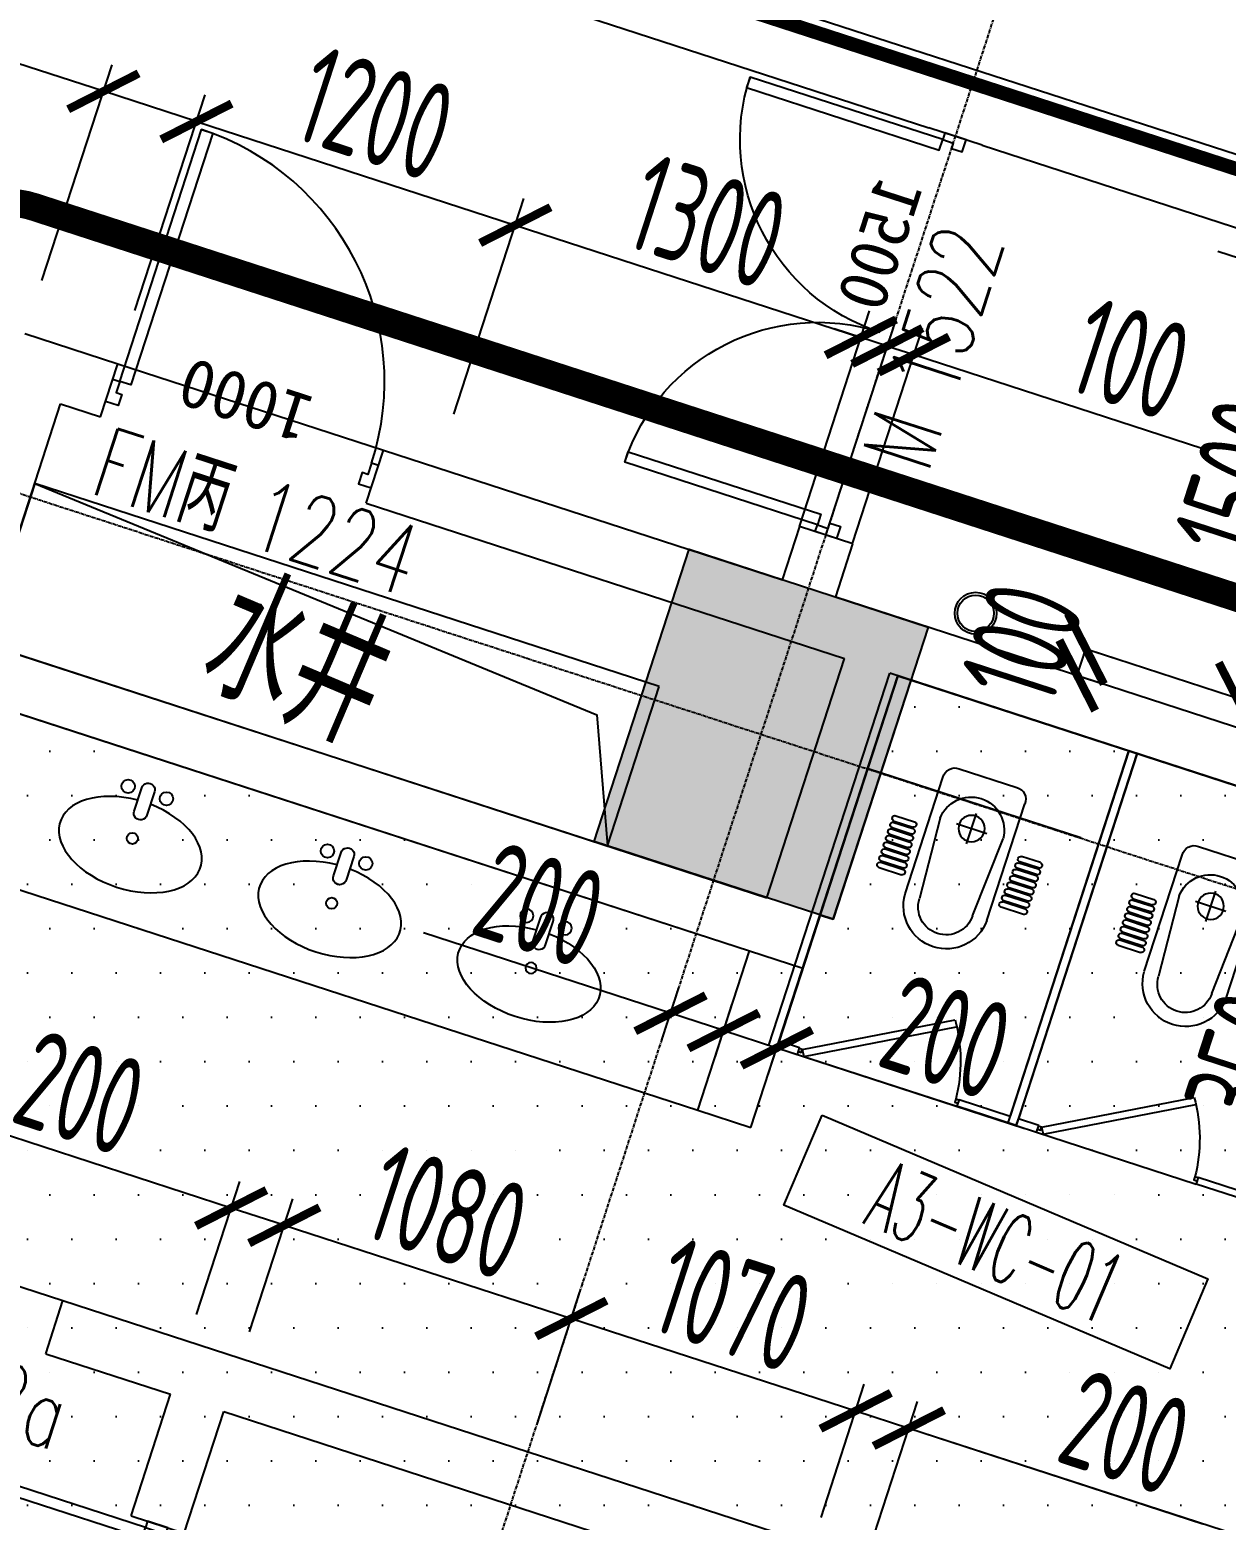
# Model space of a CAD drawing. Extents: x 11778731 to 12007717, y -6694179 to -6314888.
# Drawn here: x 11948883 to 11953164, y -6388630 to -6383295 of the extents above; entities that cross this region are included whole.
import ezdxf
from ezdxf.enums import TextEntityAlignment as Align
from ezdxf.xclip import XClip

# ---------------------------------------------------------------- set-up
doc = ezdxf.new("R2010")
doc.units = 0
doc.header["$LTSCALE"] = 10
doc.header["$MEASUREMENT"] = 0
doc.header["$XCLIPFRAME"] = 0
for name, pattern in [('A3-RG-axis-100$0$CENTER', [2, 1.25, -0.25, 0.25, -0.25]), ('A3-RI-5F$0$DASH', [0.35, 0.25, -0.1]), ('A3-RX-5F$0$AUDIT_I_130807214254-2', [0]), ('DASHED2', [0.375, 0.25, -0.125])]:
    doc.linetypes.add(name, pattern=pattern)
for name, color, linetype in [('A-CLOD', 200, 'Continuous'), ('A3-RB-5F-100$0$A-DIMS-100', 1, 'Continuous'), ('A3-RG-axis-100$0$A-GRID', 1, 'A3-RG-axis-100$0$CENTER'), ('A3-RI-5F$0$A-1-1-X-toilel$0$A-FIXT', 55, 'Continuous'), ('A3-RI-5F$0$A-DOOR', 32, 'Continuous'), ('A3-RI-5F$0$A-FLOR', 2, 'Continuous'), ('A3-RI-5F$0$A-HATCH', 8, 'Continuous'), ('A3-RI-5F$0$A-WALL', 7, 'Continuous'), ('A3-RI-5F$0$A-WALL-FINI', 95, 'Continuous'), ('A3-RM-5F$0$0P-1', 191, 'Continuous'), ('A3-RM-5F$0$0P-FE-FH-V', 141, 'Continuous'), ('A3-RM-5F$0$A-EQPM', 55, 'Continuous'), ('A3-RS-1F$0$A-HATH-GRAY', 8, 'Continuous'), ('A3-RS-1F$0$A-WALL', 7, 'Continuous'), ('A3-RX-5F$0$A-FIXT', 55, 'Continuous'), ('A3-RX-5F$0$B1-WC-FIXT', 55, 'A3-RX-5F$0$AUDIT_I_130807214254-2'), ('A3-SYMB-5F-100$0$A-SYMB', 4, 'Continuous'), ('A3-SYMB-5F-100$0$A-SYMB-AREA', 4, 'Continuous'), ('A3-SYMB-5F-100$0$A-SYMB-DOOR', 3, 'Continuous'), ('A3-SYMB-5F-100$0$A-SYMB-DOOR1', 3, 'Continuous'), ('A3-SYMB-5F-100$0$A-SYMB-DOOR2', 3, 'Continuous'), ('A3-SYMB-5F-100$0$A-SYMB-DOOR3', 3, 'Continuous'), ('A3-SYMB-5F-100$0$A-SYMB-NAME', 4, 'Continuous'), ('A3-SYMB-5F-100$0$A-SYMB-NAME-E', 4, 'Continuous'), ('A3-SYMB-5F-100$0$A-SYMB-NUMB-T', 4, 'Continuous')]:
    doc.layers.add(name, color=color, linetype=linetype)
doc.styles.add('A3-RB-5F-100$0$XD2008', font='xd-hzs.shx', dxfattribs={"width": 0.7, "bigfont": 'xd-hztxt.shx'})
doc.styles.add('A3-RI-5F$0$Standard', font='')
doc.styles.add('A3-SYMB-5F-100$0$ECADI', font='hzs.shx', dxfattribs={"width": 0.7, "bigfont": 'hztxt.shx'})
doc.styles.add('A3-SYMB-5F-100$0$ECADI-TXT', font='simplex.shx', dxfattribs={"bigfont": 'hztxt.shx'})
doc.styles.get('A3-RI-5F$0$Standard').set_extended_font_data('SimSun')
doc.dimstyles.new('A3-RB-5F-100$0$XD100$0', dxfattribs={"dimscale": 100, "dimtxt": 3.5, "dimasz": 2, "dimexe": 1, "dimexo": 2, "dimgap": 0.5, "dimtad": 1, "dimdec": 0, "dimdsep": 46, "dimtxsty": 'A3-RB-5F-100$0$XD2008', "dimblk1": 'A3-RB-5F-100$0$_ARCHTICK', "dimblk2": 'A3-RB-5F-100$0$_ARCHTICK', "dimsah": 1, "dimcen": 2.5, "dimclrt": 4, "dimaunit": 1, "dimadec": 0, "dimazin": 0, "dimtfac": 1, "dimtdec": 0, "dimtix": 1, "dimtmove": 0, "dimatfit": 3, "dimfxl": 0, "dimtolj": 1, "dimtzin": 0, "dimarcsym": 0})

# ---------------------------------------------------------------- blocks, each defined once
blk = doc.blocks.new('A3-RI-5F$0$J-单扇门-1000-1')
for points in [[(-1000, -82.1), (-973.7, -82.1), (-973.7, -40), (-952.6, -40), (-952.6, 2.1), (-1000, 2.1)], [(0, -82.1), (-26.3, -82.1), (-26.3, -40), (-47.4, -40), (-47.4, 2.1), (0, 2.1)], [(-26.3, -82.1), (-26.3, -1029.5), (-68.4, -1029.5), (-68.4, -82.1)]]:
    blk.add_lwpolyline(points, close=True)
blk.add_arc((-26.3, -82.1), 947.4, 180, 270)
at = {"layer": 'Defpoints', "style": 'A3-RI-5F$0$Standard'}
blk.add_text('1000', height=175, rotation=360, dxfattribs=at).set_placement((-713, -242.3))
blk = doc.blocks.new('A3-RI-5F$0$J-双扇门-1500')
for points in [[(25, 80), (25, 805), (65, 805), (65, 80)], [(1475, 80), (1475, 805), (1435, 805), (1435, 80)], [(0, 80), (25, 80), (25, 40), (45, 40), (45, 0), (0, 0)], [(1500, 80), (1475, 80), (1475, 40), (1455, 40), (1455, 0), (1500, 0)]]:
    blk.add_lwpolyline(points, close=True)
for centre, start, end in [((25, 80), 0, 90), ((1475, 80), 90, 180)]:
    blk.add_arc(centre, 725, start, end)
at = {"layer": 'Defpoints', "style": 'A3-RI-5F$0$Standard'}
blk.add_text('1500', height=175, rotation=360, dxfattribs=at).set_placement((210.4, 93.8))
blk = doc.blocks.new('A3-RI-5F$0$m900')
for points in [[(23.7, 75.8), (23.7, 928.4), (61.6, 928.4), (61.6, 75.8)], [(0, 75.8), (23.7, 75.8), (23.7, 37.9), (42.6, 37.9), (42.6, 0), (0, 0)], [(900, 75.8), (876.3, 75.8), (876.3, 37.9), (857.4, 37.9), (857.4, 0), (900, 0)]]:
    blk.add_lwpolyline(points, close=True)
blk.add_arc((23.7, 75.8), 852.6, 0, 90)
at = {"layer": 'Defpoints', "style": 'A3-RI-5F$0$Standard'}
blk.add_text('900', height=157.5, rotation=180, dxfattribs=at).set_placement((641.7, 219.9))
blk = doc.blocks.new('A3-RI-5F')
at = {"layer": 'A3-RI-5F$0$A-HATCH'}
h = blk.add_hatch(dxfattribs=at)
h.set_pattern_fill('DOTS', color=256, scale=100, style=0)
h.set_pattern_definition([(0, (0, 0), (79.375, 158.75), [0, -158.75])])
h.paths.add_polyline_path([(11946737.1, -6391577), (11948653, -6385680.5), (11951648.8, -6386653.9), (11951711, -6386463.8), (11951758.1, -6386479.1), (11952036.3, -6385623.2), (11956268.5, -6386998.3), (11953595.5, -6395224.9), (11948982.8, -6393726.2), (11949060.1, -6393488.4), (11949440.5, -6393612), (11949780.4, -6392565.9)])
h.paths.add_polyline_path([(11954460.7, -6392562), (11954831.5, -6391420.7), (11954137.3, -6391195.1), (11953766.4, -6392336.4)], flags=16)
at = {"layer": 'A3-RI-5F$0$A-1-1-X-toilel$0$A-FIXT'}
blk.add_line((11951882.8, -6385938.9), (11952643.7, -6386186.1), dxfattribs=at)
at = {"layer": 'A3-RI-5F$0$A-DOOR'}
for p, q in [((11949197.3, -6384490.5), (11950148.4, -6384799.5)), ((11948145.5, -6387565.9), (11949001.4, -6387844))]:
    blk.add_line(p, q, dxfattribs=at)
at = {"layer": 'A3-RI-5F$0$A-FLOR', "linetype": 'A3-RI-5F$0$DASH', "const_width": 50}
blk.add_lwpolyline([(11978173.5, -6391907.6), (11978173.5, -6391907.6), (11943983, -6380798.4)], dxfattribs=at)
at = {"layer": 'A3-RI-5F$0$A-HATCH'}
blk.add_lwpolyline([(11946737.1, -6391577), (11948653, -6385680.5), (11951648.8, -6386653.9), (11951711, -6386463.8), (11951758.1, -6386479.1), (11952036.3, -6385623.2), (11956268.5, -6386998.3), (11953595.5, -6395224.9), (11948982.8, -6393726.2), (11949060.1, -6393488.4), (11949440.5, -6393612), (11949780.4, -6392565.9)], close=True, dxfattribs=at)
at = {"layer": 'A3-RI-5F$0$A-WALL'}
for p, q in [((11943745.3, -6380721.2), (11961292.1, -6386422.5)), ((11943493.3, -6380849.6), (11952100.3, -6383646.2)), ((11952290.6, -6383707.9), (11952100.2, -6383646.1)), ((11952290.5, -6383708), (11961230.3, -6386612.7)), ((11948864.5, -6384382.3), (11949197.3, -6384490.5)), ((11949135.5, -6384680.7), (11949197.3, -6384490.5)), ((11949197.3, -6384490.5), (11949197.3, -6384490.5)), ((11948745.7, -6385395.2), (11948992.9, -6384634.3)), ((11948992.9, -6384634.3), (11949135.5, -6384680.7)), ((11950086.6, -6384989.7), (11950148.4, -6384799.5)), ((11950148.4, -6384799.5), (11951576.8, -6385263.6)), ((11950086.6, -6384989.7), (11951798.5, -6385545.9)), ((11951576.8, -6385263.7), (11951638.4, -6385073.2)), ((11951828.6, -6385135), (11951636.7, -6385072.6)), ((11951767, -6385325.4), (11951828.6, -6385135)), ((11951767, -6385325.4), (11956520.5, -6386869.9)), ((11948714.8, -6385490.3), (11951520.4, -6386401.9)), ((11951520.4, -6386401.9), (11951798.5, -6385545.9)), ((11951463.4, -6387224.5), (11951988.7, -6385607.7)), ((11951988.7, -6385607.7), (11956268.5, -6386998.3)), ((11948653, -6385680.5), (11951458.6, -6386592.1)), ((11951273.2, -6387162.7), (11951458.6, -6386592.1)), ((11951273.2, -6387162.7), (11951463.4, -6387224.5)), ((11948939.6, -6388034.3), (11949001.4, -6387844.1)), ((11949001.4, -6387844.1), (11949001.4, -6387844)), ((11949001.4, -6387844.1), (11951873.6, -6388777.3)), ((11948939.6, -6388034.3), (11949386.6, -6388179.5)), ((11949245.3, -6388614.6), (11949386.6, -6388179.5)), ((11949435.5, -6388676.4), (11949576.8, -6388241.3)), ((11949576.8, -6388241.3), (11951621.6, -6388905.7)), ((11949245.3, -6388614.6), (11949435.5, -6388676.4))]:
    blk.add_line(p, q, dxfattribs=at)
at = {"layer": 'A3-RI-5F$0$A-WALL-FINI'}
blk.add_line((11944046, -6380766.3), (11954555.4, -6384181), dxfattribs=at)
at = {"layer": 'A3-RI-5F$0$A-DOOR', "xscale": -1}
for name, p, rotation in [('A3-RI-5F$0$J-双扇门-1500', (11952233.4, -6383689.3), 72.000000003135), ('A3-RI-5F$0$m900', (11949376.4, -6388657.2), 71.99999999949287)]:
    blk.add_blockref(name, p, dxfattribs=dict(at, rotation=rotation))
at = {"layer": 'A3-RI-5F$0$A-DOOR', "rotation": 161.9999999987661}
blk.add_blockref('A3-RI-5F$0$J-单扇门-1000-1', (11949154.1, -6384623.6), dxfattribs=at)
blk = doc.blocks.new('A3-RG-axis-100')
at = {"layer": 'A3-RG-axis-100$0$A-GRID'}
for p, q in [((11908702.6, -6371911.2), (12006585.7, -6403715.4)), ((11947019.4, -6399607.3), (11953753.8, -6378881))]:
    blk.add_line(p, q, dxfattribs=at)
blk = doc.blocks.new('A3-SYMB-5F-100$0$ECADI-TAG-ROOM')
at = {"layer": 'A3-SYMB-5F-100$0$A-SYMB-AREA', "style": 'A3-SYMB-5F-100$0$ECADI', "width": 0.7}
blk.add_attdef('340M2', text='', height=2.5, dxfattribs=at).set_placement((7.167, -1.75), align=Align.MIDDLE_LEFT)
at = {"layer": 'A3-SYMB-5F-100$0$A-SYMB-NAME', "style": 'A3-SYMB-5F-100$0$ECADI', "width": 0.7}
blk.add_attdef('CHINESENAME', (-5.125, 0.088), '', height=4.5, dxfattribs=at)
at = {"layer": 'A3-SYMB-5F-100$0$A-SYMB-NAME-E', "style": 'A3-SYMB-5F-100$0$ECADI', "width": 0.7}
for tag, p in [('ENGLISHHIGH', (-5.125, 8.04)), ('ENGLISHLOW', (-5.125, 4.84))]:
    blk.add_attdef(tag, p, '', height=2.5, dxfattribs=at)
blk = doc.blocks.new('A3-SYMB-5F-100$0$ECADI-TAG-DOOR')
at = {"layer": 'A3-SYMB-5F-100$0$A-SYMB-DOOR', "style": 'A3-SYMB-5F-100$0$ECADI-TXT', "width": 0.7}
for tag, p in [('门窗主编号1', (-6.414, 7.257)), ('门窗主编号2', (2.085, 7.257))]:
    blk.add_attdef(tag, p, '', height=2.5, dxfattribs=at)
at = {"layer": 'A3-SYMB-5F-100$0$A-SYMB-DOOR', "style": 'A3-SYMB-5F-100$0$ECADI-TXT', "width": 0.7, "flags": 1}
for tag, p in [('洞口尺寸(宽X高)', (-6.416, 1.62)), ('备注', (-6.394, -1.213))]:
    blk.add_attdef(tag, p, '', height=2.5, dxfattribs=at)
at = {"layer": 'A3-SYMB-5F-100$0$A-SYMB-DOOR1', "style": 'A3-SYMB-5F-100$0$ECADI-TXT', "width": 0.7}
blk.add_attdef('门窗辅编号1', (-6.414, 4.413), '', height=2.5, dxfattribs=at)
at = {"layer": 'A3-SYMB-5F-100$0$A-SYMB-DOOR2', "style": 'A3-SYMB-5F-100$0$ECADI-TXT', "width": 0.7}
blk.add_attdef('门窗辅编号2', (-2.861, 4.413), '', height=2.5, dxfattribs=at)
at = {"layer": 'A3-SYMB-5F-100$0$A-SYMB-DOOR3', "style": 'A3-SYMB-5F-100$0$ECADI-TXT', "width": 0.7}
blk.add_attdef('门窗辅编号3', (2.323, 4.413), '', height=2.5, dxfattribs=at)
blk = doc.blocks.new('A3-SYMB-5F-100$0$ECADI-TAG-CODE')
at = {"layer": 'A3-SYMB-5F-100$0$A-SYMB-NUMB-T', "color": 1}
blk.add_lwpolyline([(0, 3.5), (15, 3.5), (15, 0), (0, 0)], close=True, dxfattribs=at)
at = {"layer": 'A3-SYMB-5F-100$0$A-SYMB-NUMB-T', "style": 'A3-SYMB-5F-100$0$ECADI-TXT', "width": 0.7}
blk.add_attdef('CODE', text='', height=2.5, dxfattribs=at).set_placement((7.5, 1.75), align=Align.MIDDLE_CENTER)
blk = doc.blocks.new('A3-SYMB-5F-100')
at = {"layer": 'A3-SYMB-5F-100$0$A-SYMB'}
ref = blk.add_blockref('A3-SYMB-5F-100$0$ECADI-TAG-ROOM', (11949935.3, -6385845.5), dxfattribs=dict(at, xscale=99.99999999989046, yscale=100.0000000001164, rotation=337))
ref.add_attrib('CHINESENAME', '水井', (11949466.9, -6385637.2), dxfattribs={"height": 450, "rotation": 337, "style": 'A3-SYMB-5F-100$0$ECADI', "width": 0.7})
ref = blk.add_blockref('A3-SYMB-5F-100$0$ECADI-TAG-CODE', (11951581.4, -6387502.3), dxfattribs=dict(at, xscale=100.0000000100172, yscale=100.0000000002328, zscale=100, rotation=337))
ref.add_attrib('CODE', 'A3-WC-01', dxfattribs={"layer": 'A3-SYMB-5F-100$0$A-SYMB-NUMB-T', "height": 250, "rotation": 337, "style": 'A3-SYMB-5F-100$0$ECADI-TXT', "width": 0.5}).set_placement((11952340.2, -6387634.2), align=Align.MIDDLE_CENTER)
at = {"layer": 'A3-SYMB-5F-100$0$A-SYMB-DOOR'}
ref = blk.add_blockref('A3-SYMB-5F-100$0$ECADI-TAG-DOOR', (11952916.8, -6384722.3), dxfattribs=dict(at, xscale=99.99999999997296, yscale=100, zscale=100, rotation=71.99999999999999))
ref.add_attrib('门窗主编号1', 'M', dxfattribs={"height": 250, "rotation": 72, "style": 'A3-SYMB-5F-100$0$ECADI-TXT', "width": 0.7}).set_placement((11952152.9, -6384715.9), align=Align.RIGHT)
ref.add_attrib('门窗主编号2', '1522', (11952187.5, -6384623.2, 333.3), dxfattribs={"height": 250, "rotation": 72, "style": 'A3-SYMB-5F-100$0$ECADI-TXT', "width": 0.7})
ref = blk.add_blockref('A3-SYMB-5F-100$0$ECADI-TAG-DOOR', (11949551.8, -6385867.4, -333.3), dxfattribs=dict(at, xscale=99.99999999997296, yscale=100, zscale=100, rotation=342))
ref.add_attrib('门窗主编号1', 'FM丙', dxfattribs={"height": 250, "rotation": 342, "style": 'A3-SYMB-5F-100$0$ECADI-TXT', "width": 0.7}).set_placement((11949558.1, -6385103.6, -333.3), align=Align.RIGHT)
ref.add_attrib('门窗主编号2', '1224', (11949650.9, -6385138.1), dxfattribs={"height": 250, "rotation": 342, "style": 'A3-SYMB-5F-100$0$ECADI-TXT', "width": 0.7})
ref = blk.add_blockref('A3-SYMB-5F-100$0$ECADI-TAG-DOOR', (11948163.1, -6388882.2, -333.3), dxfattribs=dict(at, xscale=99.99999999997296, yscale=100, zscale=100, rotation=342))
ref.add_attrib('门窗主编号1', 'M', dxfattribs={"height": 250, "rotation": 342, "style": 'A3-SYMB-5F-100$0$ECADI-TXT', "width": 0.7}).set_placement((11948169.5, -6388118.3, -333.3), align=Align.RIGHT)
ref.add_attrib('门窗主编号2', '0922a', (11948262.3, -6388152.9), dxfattribs={"height": 250, "rotation": 342, "style": 'A3-SYMB-5F-100$0$ECADI-TXT', "width": 0.7})
blk = doc.blocks.new('A3-RS-1F')
at = {"layer": 'A3-RS-1F$0$A-HATH-GRAY'}
blk.add_hatch(color=256, dxfattribs=at).paths.add_polyline_path([(11950902.2, -6386201), (11951242.1, -6385154.8), (11952098.1, -6385433), (11951758.1, -6386479.1)])
at = {"layer": 'A3-RS-1F$0$A-WALL'}
blk.add_lwpolyline([(11950902.2, -6386201), (11951242.1, -6385154.8), (11952098.1, -6385433), (11951758.1, -6386479.1)], close=True, dxfattribs=at)
blk = doc.blocks.new('A3-RB-5F-100$0$_ARCHTICK')
at = {"color": 0, "linetype": 'ByBlock', "const_width": 0.15}
blk.add_lwpolyline([(-0.5, -0.5), (0.5, 0.5)], dxfattribs=at)
blk = doc.blocks.new('*D1014')
at = {"layer": 'A3-RB-5F-100$0$A-DIMS-100', "color": 0, "lineweight": -2}
for p, q in [((11949603.3, -6387512.6), (11948645.9, -6387201.5)), ((11949479.3, -6387894.2), (11949634.2, -6387417.4)), ((11949669.5, -6387956), (11949824.4, -6387479.2)), ((11949793.5, -6387574.4), (11949603.3, -6387512.6))]:
    blk.add_line(p, q, dxfattribs=at)
at = {"layer": 'Defpoints', "color": 0}
for p in [(11949793.5, -6387574.4), (11949417.5, -6388084.4), (11949607.7, -6388146.2)]:
    blk.add_point(p, dxfattribs=at)
at = {"layer": 'A3-RB-5F-100$0$A-DIMS-100', "color": 0, "lineweight": -2, "xscale": 200, "yscale": 200, "zscale": 200}
for p, rotation in [((11949603.3, -6387512.6), 161.9999999995384), ((11949793.5, -6387574.4), 341.9999999995385)]:
    blk.add_blockref('A3-RB-5F-100$0$_ARCHTICK', p, dxfattribs=dict(at, rotation=rotation))
at = {"layer": 'A3-RB-5F-100$0$A-DIMS-100', "color": 4, "insert": (11949062.6, -6387100.3), "char_height": 350, "attachment_point": 5, "rotation": 342, "style": 'A3-RB-5F-100$0$XD2008'}
blk.add_mtext('\\A1;200', dxfattribs=at)
blk = doc.blocks.new('*D1015')
at = {"layer": 'A3-RB-5F-100$0$A-DIMS-100', "color": 0, "lineweight": -2}
for p, q in [((11949669.5, -6387956), (11949824.4, -6387479.2)), ((11949793.5, -6387574.4), (11950820.7, -6387908.1)), ((11950696.7, -6388289.7), (11950851.6, -6387813))]:
    blk.add_line(p, q, dxfattribs=at)
at = {"layer": 'Defpoints', "color": 0}
for p in [(11950820.7, -6387908.1), (11949607.7, -6388146.2), (11950634.9, -6388479.9)]:
    blk.add_point(p, dxfattribs=at)
at = {"layer": 'A3-RB-5F-100$0$A-DIMS-100', "color": 0, "lineweight": -2, "xscale": 200, "yscale": 200, "zscale": 200}
for p, rotation in [((11949793.5, -6387574.4), 161.9999999996428), ((11950820.7, -6387908.1), 341.9999999996427)]:
    blk.add_blockref('A3-RB-5F-100$0$_ARCHTICK', p, dxfattribs=dict(at, rotation=rotation))
at = {"layer": 'A3-RB-5F-100$0$A-DIMS-100', "color": 4, "insert": (11950376.6, -6387527.2), "char_height": 350, "attachment_point": 5, "rotation": 342, "style": 'A3-RB-5F-100$0$XD2008'}
blk.add_mtext('\\A1;1080', dxfattribs=at)
blk = doc.blocks.new('*D1016')
at = {"layer": 'A3-RB-5F-100$0$A-DIMS-100', "color": 0, "lineweight": -2}
for p, q in [((11950696.7, -6388289.7), (11950851.6, -6387813)), ((11950820.7, -6387908.1), (11951838.3, -6388238.7)), ((11951714.3, -6388620.4), (11951869.2, -6388143.6))]:
    blk.add_line(p, q, dxfattribs=at)
at = {"layer": 'Defpoints', "color": 0}
for p in [(11951838.3, -6388238.7), (11950634.9, -6388479.9), (11951652.5, -6388810.6)]:
    blk.add_point(p, dxfattribs=at)
at = {"layer": 'A3-RB-5F-100$0$A-DIMS-100', "color": 0, "lineweight": -2, "xscale": 200, "yscale": 200, "zscale": 200}
for p, rotation in [((11950820.7, -6387908.1), 161.9999999996282), ((11951838.3, -6388238.7), 341.9999999996281)]:
    blk.add_blockref('A3-RB-5F-100$0$_ARCHTICK', p, dxfattribs=dict(at, rotation=rotation))
at = {"layer": 'A3-RB-5F-100$0$A-DIMS-100', "color": 4, "insert": (11951399, -6387859.4), "char_height": 350, "attachment_point": 5, "rotation": 342, "style": 'A3-RB-5F-100$0$XD2008'}
blk.add_mtext('\\A1;1070', dxfattribs=at)
blk = doc.blocks.new('*D1017')
at = {"layer": 'A3-RB-5F-100$0$A-DIMS-100', "color": 0, "lineweight": -2}
for p, q in [((11951714.3, -6388620.4), (11951869.2, -6388143.6)), ((11951838.3, -6388238.7), (11952028.5, -6388300.5)), ((11951904.5, -6388682.2), (11952059.4, -6388205.4)), ((11952028.5, -6388300.5), (11953081, -6388642.5))]:
    blk.add_line(p, q, dxfattribs=at)
at = {"layer": 'Defpoints', "color": 0}
for p in [(11952028.5, -6388300.5), (11951652.5, -6388810.6), (11951842.7, -6388872.4)]:
    blk.add_point(p, dxfattribs=at)
at = {"layer": 'A3-RB-5F-100$0$A-DIMS-100', "color": 0, "lineweight": -2, "xscale": 200, "yscale": 200, "zscale": 200}
for p, rotation in [((11951838.3, -6388238.7), 161.9999999997161), ((11952028.5, -6388300.5), 341.9999999997161)]:
    blk.add_blockref('A3-RB-5F-100$0$_ARCHTICK', p, dxfattribs=dict(at, rotation=rotation))
at = {"layer": 'A3-RB-5F-100$0$A-DIMS-100', "color": 4, "insert": (11952803.4, -6388315.7), "char_height": 350, "attachment_point": 5, "rotation": 342, "style": 'A3-RB-5F-100$0$XD2008'}
blk.add_mtext('\\A1;200', dxfattribs=at)
blk = doc.blocks.new('*D1024')
at = {"layer": 'A3-RB-5F-100$0$A-DIMS-100', "color": 0, "lineweight": -2}
for p, q in [((11951904.5, -6388682.2), (11952059.4, -6388205.4)), ((11952028.5, -6388300.5), (11955480.9, -6389422.3)), ((11955356.9, -6389803.9), (11955511.8, -6389327.2))]:
    blk.add_line(p, q, dxfattribs=at)
at = {"layer": 'Defpoints', "color": 0}
for p in [(11951842.7, -6388872.4), (11955480.9, -6389422.3), (11955295.1, -6389994.1)]:
    blk.add_point(p, dxfattribs=at)
at = {"layer": 'A3-RB-5F-100$0$A-DIMS-100', "color": 0, "lineweight": -2, "xscale": 200, "yscale": 200, "zscale": 200}
for p, rotation in [((11952028.5, -6388300.5), 161.9999998645368), ((11955480.9, -6389422.3), 341.9999998645368)]:
    blk.add_blockref('A3-RB-5F-100$0$_ARCHTICK', p, dxfattribs=dict(at, rotation=rotation))
at = {"layer": 'A3-RB-5F-100$0$A-DIMS-100', "color": 4, "insert": (11953824.2, -6388647.4), "char_height": 350, "attachment_point": 5, "rotation": 342, "style": 'A3-RB-5F-100$0$XD2008'}
blk.add_mtext('\\A1;3630', dxfattribs=at)
blk = doc.blocks.new('*D850')
at = {"layer": 'A3-RB-5F-100$0$A-DIMS-100', "color": 0, "lineweight": -2}
for p, q in [((11951335, -6386972.5), (11951396.8, -6386782.3)), ((11951525.2, -6387034.3), (11951587, -6386844.1)), ((11951365.9, -6386877.4), (11951556.1, -6386939.2)), ((11951556.1, -6386939.2), (11952440.6, -6387226.6))]:
    blk.add_line(p, q, dxfattribs=at)
at = {"layer": 'Defpoints', "color": 0}
for p in [(11951556.1, -6386939.2), (11951273.2, -6387162.7), (11951463.4, -6387224.5)]:
    blk.add_point(p, dxfattribs=at)
at = {"layer": 'A3-RB-5F-100$0$A-DIMS-100', "color": 0, "lineweight": -2, "xscale": 200, "yscale": 200, "zscale": 200}
for p, rotation in [((11951365.9, -6386877.4), 161.9999999999443), ((11951556.1, -6386939.2), 341.9999999999443)]:
    blk.add_blockref('A3-RB-5F-100$0$_ARCHTICK', p, dxfattribs=dict(at, rotation=rotation))
at = {"layer": 'A3-RB-5F-100$0$A-DIMS-100', "color": 4, "insert": (11952163, -6386899.8), "char_height": 350, "attachment_point": 5, "rotation": 342, "style": 'A3-RB-5F-100$0$XD2008'}
blk.add_mtext('\\A1;200', dxfattribs=at)
blk = doc.blocks.new('*D851')
at = {"layer": 'A3-RB-5F-100$0$A-DIMS-100', "color": 0, "lineweight": -2}
for p, q in [((11951175.7, -6386815.6), (11950291.2, -6386528.2)), ((11951144.8, -6386910.7), (11951206.6, -6386720.5)), ((11951335, -6386972.5), (11951396.8, -6386782.3)), ((11951365.9, -6386877.4), (11951175.7, -6386815.6))]:
    blk.add_line(p, q, dxfattribs=at)
at = {"layer": 'Defpoints', "color": 0}
for p in [(11951365.9, -6386877.4), (11951083, -6387100.9), (11951273.2, -6387162.7)]:
    blk.add_point(p, dxfattribs=at)
at = {"layer": 'A3-RB-5F-100$0$A-DIMS-100', "color": 0, "lineweight": -2, "xscale": 200, "yscale": 200, "zscale": 200}
for p, rotation in [((11951175.7, -6386815.6), 161.999999999942), ((11951365.9, -6386877.4), 341.999999999942)]:
    blk.add_blockref('A3-RB-5F-100$0$_ARCHTICK', p, dxfattribs=dict(at, rotation=rotation))
at = {"layer": 'A3-RB-5F-100$0$A-DIMS-100', "color": 4, "insert": (11950707.8, -6386427), "char_height": 350, "attachment_point": 5, "rotation": 342, "style": 'A3-RB-5F-100$0$XD2008'}
blk.add_mtext('\\A1;200', dxfattribs=at)
blk = doc.blocks.new('*D852')
at = {"layer": 'A3-RB-5F-100$0$A-DIMS-100', "color": 0, "lineweight": -2}
for p, q in [((11949146.1, -6383515.5), (11948261.6, -6383228.1)), ((11948926.3, -6384192.1), (11949177, -6383420.4)), ((11949479, -6383623.6), (11949146.1, -6383515.5)), ((11949259.1, -6384300.2), (11949509.9, -6383528.5))]:
    blk.add_line(p, q, dxfattribs=at)
at = {"layer": 'Defpoints', "color": 0}
for p in [(11949479, -6383623.6), (11948864.5, -6384382.3), (11949197.3, -6384490.5)]:
    blk.add_point(p, dxfattribs=at)
at = {"layer": 'A3-RB-5F-100$0$A-DIMS-100', "color": 0, "lineweight": -2, "xscale": 200, "yscale": 200, "zscale": 200}
for p, rotation in [((11949146.1, -6383515.5), 162.0006630466309), ((11949479, -6383623.6), 342.0006630466309)]:
    blk.add_blockref('A3-RB-5F-100$0$_ARCHTICK', p, dxfattribs=dict(at, rotation=rotation))
at = {"layer": 'A3-RB-5F-100$0$A-DIMS-100', "color": 4, "insert": (11948678.3, -6383126.9), "char_height": 350, "attachment_point": 5, "rotation": 342.0007, "style": 'A3-RB-5F-100$0$XD2008'}
blk.add_mtext('\\A1;350', dxfattribs=at)
blk = doc.blocks.new('*D853')
at = {"layer": 'A3-RB-5F-100$0$A-DIMS-100', "color": 0, "lineweight": -2}
for p, q in [((11949259.1, -6384300.2), (11949509.9, -6383528.5)), ((11949479, -6383623.6), (11950620.2, -6383994.4)), ((11950400.4, -6384671), (11950651.1, -6383899.3))]:
    blk.add_line(p, q, dxfattribs=at)
at = {"layer": 'Defpoints', "color": 0}
for p in [(11950620.2, -6383994.4), (11949197.3, -6384490.5), (11950338.6, -6384861.3)]:
    blk.add_point(p, dxfattribs=at)
at = {"layer": 'A3-RB-5F-100$0$A-DIMS-100', "color": 0, "lineweight": -2, "xscale": 200, "yscale": 200, "zscale": 200}
for p, rotation in [((11949479, -6383623.6), 162.000663046633), ((11950620.2, -6383994.4), 342.000663046633)]:
    blk.add_blockref('A3-RB-5F-100$0$_ARCHTICK', p, dxfattribs=dict(at, rotation=rotation))
at = {"layer": 'A3-RB-5F-100$0$A-DIMS-100', "color": 4, "insert": (11950119.1, -6383595.1), "char_height": 350, "attachment_point": 5, "rotation": 342.0007, "style": 'A3-RB-5F-100$0$XD2008'}
blk.add_mtext('\\A1;1200', dxfattribs=at)
blk = doc.blocks.new('*D854')
at = {"layer": 'A3-RB-5F-100$0$A-DIMS-100', "color": 0, "lineweight": -2}
for p, q in [((11950400.4, -6384671), (11950651.1, -6383899.3)), ((11950620.2, -6383994.4), (11951856.6, -6384396.2)), ((11951636.8, -6385072.8), (11951887.5, -6384301))]:
    blk.add_line(p, q, dxfattribs=at)
at = {"layer": 'Defpoints', "color": 0}
for p in [(11951856.6, -6384396.2), (11950338.6, -6384861.3), (11951575, -6385263)]:
    blk.add_point(p, dxfattribs=at)
at = {"layer": 'A3-RB-5F-100$0$A-DIMS-100', "color": 0, "lineweight": -2, "xscale": 200, "yscale": 200, "zscale": 200}
for p, rotation in [((11950620.2, -6383994.4), 162.0006630466269), ((11951856.6, -6384396.2), 342.0006630466269)]:
    blk.add_blockref('A3-RB-5F-100$0$_ARCHTICK', p, dxfattribs=dict(at, rotation=rotation))
at = {"layer": 'A3-RB-5F-100$0$A-DIMS-100', "color": 4, "insert": (11951308, -6383981.3), "char_height": 350, "attachment_point": 5, "rotation": 342.0007, "style": 'A3-RB-5F-100$0$XD2008'}
blk.add_mtext('\\A1;1300', dxfattribs=at)
blk = doc.blocks.new('*D855')
at = {"layer": 'A3-RB-5F-100$0$A-DIMS-100', "color": 0, "lineweight": -2}
for p, q in [((11951731.9, -6385103.7), (11951982.6, -6384331.9)), ((11951951.7, -6384427.1), (11951761.5, -6384365.3)), ((11951826.8, -6385134.5), (11952077.5, -6384362.8)), ((11951951.7, -6384427.1), (11952046.6, -6384457.9)), ((11952046.6, -6384457.9), (11953077, -6384792.6))]:
    blk.add_line(p, q, dxfattribs=at)
at = {"layer": 'Defpoints', "color": 0}
for p in [(11952046.6, -6384457.9), (11951670.1, -6385293.9), (11951765, -6385324.7)]:
    blk.add_point(p, dxfattribs=at)
at = {"layer": 'A3-RB-5F-100$0$A-DIMS-100', "color": 0, "lineweight": -2, "xscale": 200, "yscale": 200, "zscale": 200}
for p, rotation in [((11951951.7, -6384427.1), 342.0006630466531), ((11952046.6, -6384457.9), 162.0006630466531)]:
    blk.add_blockref('A3-RB-5F-100$0$_ARCHTICK', p, dxfattribs=dict(at, rotation=rotation))
at = {"layer": 'A3-RB-5F-100$0$A-DIMS-100', "color": 4, "insert": (11952821.5, -6384473.1), "char_height": 350, "attachment_point": 5, "rotation": 342.0007, "style": 'A3-RB-5F-100$0$XD2008'}
blk.add_mtext('\\A1;100', dxfattribs=at)
blk = doc.blocks.new('*D856')
at = {"layer": 'A3-RB-5F-100$0$A-DIMS-100', "color": 0, "lineweight": -2}
for p, q in [((11953133.9, -6384087.2), (11953760.6, -6384290.8)), ((11953201.9, -6385686.5), (11953665.4, -6384259.9)), ((11952670.3, -6385513.7), (11953297, -6385717.4))]:
    blk.add_line(p, q, dxfattribs=at)
at = {"layer": 'Defpoints', "color": 0}
for p in [(11952943.6, -6384025.4), (11953665.4, -6384259.9), (11952480.1, -6385451.9)]:
    blk.add_point(p, dxfattribs=at)
at = {"layer": 'A3-RB-5F-100$0$A-DIMS-100', "color": 0, "lineweight": -2, "xscale": 200, "yscale": 200, "zscale": 200}
for p, rotation in [((11953665.4, -6384259.9), 72.0000000000273), ((11953201.9, -6385686.5), 252.0000000000273)]:
    blk.add_blockref('A3-RB-5F-100$0$_ARCHTICK', p, dxfattribs=dict(at, rotation=rotation))
at = {"layer": 'A3-RB-5F-100$0$A-DIMS-100', "color": 4, "insert": (11953219.7, -6384903.7), "char_height": 350, "attachment_point": 5, "rotation": 72, "style": 'A3-RB-5F-100$0$XD2008'}
blk.add_mtext('\\A1;1500', dxfattribs=at)
blk = doc.blocks.new('*D857')
at = {"layer": 'A3-RB-5F-100$0$A-DIMS-100', "color": 0, "lineweight": -2}
for p, q in [((11952631.3, -6385606.2), (11952662.2, -6385511.1)), ((11952670.3, -6385513.7), (11952757.3, -6385542)), ((11952639.4, -6385608.9), (11952726.4, -6385637.1))]:
    blk.add_line(p, q, dxfattribs=at)
at = {"layer": 'Defpoints', "color": 0}
for p in [(11952480.1, -6385451.9), (11952662.2, -6385511.1), (11952449.2, -6385547.1)]:
    blk.add_point(p, dxfattribs=at)
at = {"layer": 'A3-RB-5F-100$0$A-DIMS-100', "color": 0, "lineweight": -2, "xscale": 200, "yscale": 200, "zscale": 200}
for p, rotation in [((11952662.2, -6385511.1), 72.0000000000323), ((11952631.3, -6385606.2), 252.0000000000323)]:
    blk.add_blockref('A3-RB-5F-100$0$_ARCHTICK', p, dxfattribs=dict(at, rotation=rotation))
at = {"layer": 'A3-RB-5F-100$0$A-DIMS-100', "color": 4, "insert": (11952432.8, -6385489.1), "char_height": 350, "attachment_point": 5, "rotation": 72, "style": 'A3-RB-5F-100$0$XD2008'}
blk.add_mtext('\\A1;100', dxfattribs=at)
blk = doc.blocks.new('*D880')
at = {"layer": 'A3-RB-5F-100$0$A-DIMS-100', "color": 0, "lineweight": -2}
for p, q in [((11954170.6, -6386316.7), (11953643.9, -6386145.5)), ((11953739, -6386176.4), (11953630.9, -6386509.3)), ((11954062.5, -6386649.5), (11953535.8, -6386478.4)), ((11953630.9, -6386509.3), (11953343.5, -6387393.8))]:
    blk.add_line(p, q, dxfattribs=at)
at = {"layer": 'Defpoints', "color": 0}
for p in [(11953739, -6386176.4), (11954360.8, -6386378.5), (11954252.7, -6386711.3)]:
    blk.add_point(p, dxfattribs=at)
at = {"layer": 'A3-RB-5F-100$0$A-DIMS-100', "color": 0, "lineweight": -2, "xscale": 200, "yscale": 200, "zscale": 200}
for p, rotation in [((11953739, -6386176.4), 72.00000000013112), ((11953630.9, -6386509.3), 252.0000000001311)]:
    blk.add_blockref('A3-RB-5F-100$0$_ARCHTICK', p, dxfattribs=dict(at, rotation=rotation))
at = {"layer": 'A3-RB-5F-100$0$A-DIMS-100', "color": 4, "insert": (11953242.3, -6386977.1), "char_height": 350, "attachment_point": 5, "rotation": 72, "style": 'A3-RB-5F-100$0$XD2008'}
blk.add_mtext('\\A1;350', dxfattribs=at)
blk = doc.blocks.new('*D883')
at = {"layer": 'A3-RB-5F-100$0$A-DIMS-100', "color": 0, "lineweight": -2}
for p, q in [((11953164.8, -6383992.1), (11954425.9, -6384401.8)), ((11953133.9, -6384087.2), (11954395, -6384496.9)), ((11954330.8, -6384370.9), (11954392.6, -6384180.7)), ((11954330.8, -6384370.9), (11954299.9, -6384466)), ((11954299.9, -6384466), (11953918.1, -6385641.2))]:
    blk.add_line(p, q, dxfattribs=at)
at = {"layer": 'Defpoints', "color": 0}
for p in [(11952974.5, -6383930.3), (11952943.6, -6384025.4), (11954330.8, -6384370.9)]:
    blk.add_point(p, dxfattribs=at)
at = {"layer": 'A3-RB-5F-100$0$A-DIMS-100', "color": 0, "lineweight": -2, "xscale": 200, "yscale": 200, "zscale": 200}
for p, rotation in [((11954330.8, -6384370.9), 252.0000000001236), ((11954299.9, -6384466), 72.00000000012365)]:
    blk.add_blockref('A3-RB-5F-100$0$_ARCHTICK', p, dxfattribs=dict(at, rotation=rotation))
at = {"layer": 'A3-RB-5F-100$0$A-DIMS-100', "color": 4, "insert": (11953809.6, -6385246.7), "char_height": 350, "attachment_point": 5, "rotation": 72, "style": 'A3-RB-5F-100$0$XD2008'}
blk.add_mtext('\\A1;100', dxfattribs=at)
blk = doc.blocks.new('A3-RM-5F$0$DFA')
at = {"layer": 'A3-RM-5F$0$0P-FE-FH-V'}
for radius in [75, 65]:
    blk.add_circle((0, 0), radius, dxfattribs=at)
blk = doc.blocks.new('A3-RM-5F')
at = {"layer": 'A3-RM-5F$0$A-EQPM'}
blk.add_lwpolyline([(11951135.2, -6385645.8), (11948900.2, -6384919.6), (11948714.8, -6385490.3), (11950949.7, -6386216.5)], close=True, dxfattribs=at)
blk.add_lwpolyline([(11948900.2, -6384919.6), (11950912.4, -6385746.7), (11950949.7, -6386216.5)], dxfattribs=at)
at = {"layer": 'A3-RM-5F$0$0P-1'}
blk.add_blockref('A3-RM-5F$0$DFA', (11952267.6, -6385383.8), dxfattribs=at)
blk = doc.blocks.new('A3-RX-5F$0$J-手盆-528x388-b')
for p, q in [((-24, -112), (-24, -24)), ((24, -24), (24, -112))]:
    blk.add_line(p, q)
for centre, radius in [((-72, -34), 24), ((72, -34), 24), ((0, -207), 20)]:
    blk.add_circle(centre, radius)
at = {"extrusion": (0, 0, -1)}
for centre, start_param, end_param in [((0, -24), 5.497787, 8.63938), ((0, -112), 2.356194, 5.497787)]:
    blk.add_ellipse(centre, major_axis=(-17, 17), ratio=1, start_param=start_param, end_param=end_param, dxfattribs=at)
blk.add_ellipse((0, -230), major_axis=(-264, 0), ratio=0.606061, start_param=4.803424, end_param=10.90454)
blk = doc.blocks.new('A3-RX-5F$0$BI-W-db')
at = {"layer": 'A3-RX-5F$0$A-FIXT'}
for p, q in [((-10343.2, 5642.9), (-10343.2, 6572.9)), ((-8943.2, 6572.9), (-10343.2, 6572.9)), ((-8943.2, 6572.9), (-8943.2, 6542.5)), ((-10343.2, 6542.5), (-8968.6, 6542.5)), ((-8943.2, 6542.5), (-8968.6, 6542.5)), ((-8968.6, 6465.4), (-8968.6, 6542.5)), ((-8943.2, 6542.5), (-8943.2, 6465.4)), ((-8943.2, 6465.4), (-8968.6, 6465.4)), ((-8943.2, 6465.4), (-8943.2, 5865.4)), ((-9855.1, 6404.5), (-9855.1, 6404.5)), ((-9830.1, 6404.5), (-9830.1, 6404.5)), ((-9805.1, 6404.5), (-9805.1, 6404.5)), ((-9780.1, 6404.5), (-9780.1, 6404.5)), ((-9755.1, 6404.5), (-9755.1, 6404.5)), ((-9730.1, 6404.5), (-9730.1, 6404.5)), ((-9705.1, 6404.5), (-9705.1, 6404.5)), ((-9680.1, 6404.5), (-9680.1, 6404.5)), ((-8966, 6454.5), (-9236, 5967.6)), ((-8943.3, 6441.4), (-9213.3, 5954.5)), ((-8966, 6454.5), (-8943.3, 6441.4)), ((-9845.1, 6394.5), (-9845.1, 6324)), ((-9840.1, 6394.5), (-9840.1, 6322)), ((-9820.1, 6394.5), (-9820.1, 6322)), ((-9815.1, 6394.5), (-9815.1, 6320.1)), ((-9795.1, 6394.5), (-9795.1, 6320.1)), ((-9790.1, 6394.5), (-9790.1, 6318.1)), ((-9770.1, 6394.5), (-9770.1, 6318.1)), ((-9765.1, 6394.5), (-9765.1, 6316.2)), ((-9745.1, 6394.5), (-9745.1, 6316.2)), ((-9740.1, 6394.5), (-9740.1, 6314.2)), ((-9720.1, 6394.5), (-9720.1, 6314.2)), ((-9715.1, 6394.5), (-9715.1, 6312.3)), ((-9695.1, 6394.5), (-9695.1, 6312.3)), ((-9690.1, 6394.5), (-9690.1, 6310.4)), ((-9670.1, 6394.5), (-9670.1, 6310.4)), ((-9855.1, 6314), (-9855.1, 6314)), ((-9830.1, 6314), (-9830.1, 6314)), ((-9830.1, 6312), (-9830.1, 6312)), ((-9805.1, 6314), (-9805.1, 6314)), ((-9805.1, 6310.1), (-9805.1, 6310.1)), ((-9780.1, 6308.1), (-9780.1, 6308.1)), ((-9755.1, 6306.2), (-9755.1, 6306.2)), ((-9730.1, 6304.2), (-9730.1, 6304.2)), ((-9705.1, 6302.3), (-9705.1, 6302.3)), ((-9680.1, 6300.4), (-9680.1, 6300.4)), ((-9608.8, 6276.6), (-10047.7, 6276.6)), ((-10095.1, 6231.1), (-10095.1, 6014.2)), ((-9905.1, 6241.3), (-9608.8, 6222.7)), ((-9905.1, 6179.8), (-9905.1, 6065.5)), ((-9848, 6122.7), (-9962.3, 6122.7)), ((-9608.8, 6022.7), (-9905.1, 6004)), ((-9608.8, 5968.8), (-10047.7, 5968.8)), ((-9855.1, 5931.4), (-9855.1, 5931.4)), ((-9855.1, 5931.4), (-9855.1, 5931.4)), ((-9840.1, 5850.9), (-9840.1, 5923.4)), ((-9840.1, 5850.9), (-9840.1, 5923.4)), ((-9830.1, 5933.4), (-9830.1, 5933.4)), ((-9830.1, 5933.4), (-9830.1, 5933.4)), ((-9830.1, 5931.4), (-9830.1, 5931.4)), ((-9830.1, 5931.4), (-9830.1, 5931.4)), ((-9820.1, 5850.9), (-9820.1, 5923.4)), ((-9820.1, 5850.9), (-9820.1, 5923.4)), ((-9815.1, 5850.9), (-9815.1, 5925.3)), ((-9815.1, 5850.9), (-9815.1, 5925.3)), ((-9805.1, 5935.3), (-9805.1, 5935.3)), ((-9805.1, 5935.3), (-9805.1, 5935.3)), ((-9805.1, 5931.4), (-9805.1, 5931.4)), ((-9805.1, 5931.4), (-9805.1, 5931.4)), ((-9795.1, 5850.9), (-9795.1, 5925.3)), ((-9795.1, 5850.9), (-9795.1, 5925.3)), ((-9790.1, 5850.9), (-9790.1, 5927.3)), ((-9790.1, 5850.9), (-9790.1, 5927.3)), ((-9780.1, 5937.3), (-9780.1, 5937.3)), ((-9780.1, 5937.3), (-9780.1, 5937.3)), ((-9770.1, 5850.9), (-9770.1, 5927.3)), ((-9770.1, 5850.9), (-9770.1, 5927.3)), ((-9765.1, 5850.9), (-9765.1, 5929.2)), ((-9765.1, 5850.9), (-9765.1, 5929.2)), ((-9755.1, 5939.2), (-9755.1, 5939.2)), ((-9755.1, 5939.2), (-9755.1, 5939.2)), ((-9745.1, 5850.9), (-9745.1, 5929.2)), ((-9745.1, 5850.9), (-9745.1, 5929.2)), ((-9740.1, 5850.9), (-9740.1, 5931.1)), ((-9740.1, 5850.9), (-9740.1, 5931.1)), ((-9730.1, 5941.1), (-9730.1, 5941.1)), ((-9730.1, 5941.1), (-9730.1, 5941.1)), ((-9720.1, 5850.9), (-9720.1, 5931.1)), ((-9720.1, 5850.9), (-9720.1, 5931.1)), ((-9715.1, 5850.9), (-9715.1, 5933.1)), ((-9715.1, 5850.9), (-9715.1, 5933.1)), ((-9705.1, 5943.1), (-9705.1, 5943.1)), ((-9705.1, 5943.1), (-9705.1, 5943.1)), ((-9695.1, 5850.9), (-9695.1, 5933.1)), ((-9695.1, 5850.9), (-9695.1, 5933.1)), ((-9690.1, 5850.9), (-9690.1, 5935)), ((-9690.1, 5850.9), (-9690.1, 5935)), ((-9680.1, 5945), (-9680.1, 5945)), ((-9680.1, 5945), (-9680.1, 5945)), ((-9670.1, 5850.9), (-9670.1, 5935)), ((-9670.1, 5850.9), (-9670.1, 5935)), ((-9865.1, 5850.9), (-9865.1, 5921.4)), ((-9865.1, 5850.9), (-9865.1, 5921.4)), ((-9845.1, 5850.9), (-9845.1, 5921.4)), ((-9845.1, 5850.9), (-9845.1, 5921.4)), ((-9855.1, 5840.9), (-9855.1, 5840.9)), ((-9855.1, 5840.9), (-9855.1, 5840.9)), ((-9830.1, 5840.9), (-9830.1, 5840.9)), ((-9830.1, 5840.9), (-9830.1, 5840.9)), ((-9805.1, 5840.9), (-9805.1, 5840.9)), ((-9805.1, 5840.9), (-9805.1, 5840.9)), ((-9780.1, 5840.9), (-9780.1, 5840.9)), ((-9780.1, 5840.9), (-9780.1, 5840.9)), ((-9755.1, 5840.9), (-9755.1, 5840.9)), ((-9755.1, 5840.9), (-9755.1, 5840.9)), ((-9730.1, 5840.9), (-9730.1, 5840.9)), ((-9730.1, 5840.9), (-9730.1, 5840.9)), ((-9705.1, 5840.9), (-9705.1, 5840.9)), ((-9705.1, 5840.9), (-9705.1, 5840.9)), ((-9680.1, 5840.9), (-9680.1, 5840.9)), ((-9680.1, 5840.9), (-9680.1, 5840.9)), ((-8968.6, 5865.4), (-8968.6, 5672.9)), ((-8968.6, 5865.4), (-8943.2, 5865.4)), ((-8943.2, 5642.9), (-8943.2, 5865.4)), ((-10343.2, 5672.9), (-8968.6, 5672.9)), ((-10343.2, 5642.9), (-8943.2, 5642.9))]:
    blk.add_line(p, q, dxfattribs=at)
for points in [[(-8954.5, 6465.3), (-8954.5, 6454.5), (-8966, 6454.5), (-8966, 6465.3)], [(-9865.1, 6394.5), (-9865.1, 6324)], [(-8966, 5865.5), (-8966, 5877.4), (-8954.5, 5877.4), (-8954.5, 5865.5)]]:
    blk.add_lwpolyline(points, dxfattribs=at)
blk.add_circle((-9905.1, 6122.7), 47.1, dxfattribs=at)
for centre, radius, start, end in [((-9855.1, 6394.5), 10, 90, 180), ((-9855.1, 6394.5), 10, 0, 90), ((-9830.1, 6394.5), 10, 90, 180), ((-9830.1, 6394.5), 10, 0, 90), ((-9805.1, 6394.5), 10, 90, 180), ((-9805.1, 6394.5), 10, 0, 90), ((-9780.1, 6394.5), 10, 90, 180), ((-9780.1, 6394.5), 10, 0, 90), ((-9755.1, 6394.5), 10, 90, 180), ((-9755.1, 6394.5), 10, 0, 90), ((-9730.1, 6394.5), 10, 90, 180), ((-9730.1, 6394.5), 10, 0, 90), ((-9705.1, 6394.5), 10, 90, 180), ((-9705.1, 6394.5), 10, 0, 90), ((-9680.1, 6394.5), 10, 90, 180), ((-9680.1, 6394.5), 10, 0, 90), ((-9855.1, 6324), 10, 180, 270), ((-9855.1, 6324), 10, 270, 0), ((-9830.1, 6322), 10, 180, 270), ((-9830.1, 6322), 10, 270, 0), ((-9805.1, 6320.1), 10, 180, 270), ((-9805.1, 6320.1), 10, 270, 0), ((-9780.1, 6318.1), 10, 180, 270), ((-9780.1, 6318.1), 10, 270, 0), ((-9755.1, 6316.2), 10, 180, 270), ((-9755.1, 6316.2), 10, 270, 0), ((-9730.1, 6314.2), 10, 180, 270), ((-9730.1, 6314.2), 10, 270, 0), ((-9705.1, 6312.3), 10, 180, 270), ((-9705.1, 6312.3), 10, 270, 0), ((-9680.1, 6310.4), 10, 180, 270), ((-9680.1, 6310.4), 10, 270, 0), ((-10051.4, 6233), 43.8, 85.1451, 182.4127), ((-9614.1, 6122.7), 154, 271.9788, 88.0212), ((-9898.8, 6122.7), 118.8, 93.0487, 266.9513), ((-9610.2, 6122.7), 100, 270.775, 89.225), ((-10051.4, 6012.4), 43.8, 177.5873, 274.8549), ((-9855.1, 5921.4), 10, 90, 180), ((-9855.1, 5921.4), 10, 90, 180), ((-9855.1, 5921.4), 10, 0, 90), ((-9855.1, 5921.4), 10, 0, 90), ((-9830.1, 5923.4), 10, 90, 180), ((-9830.1, 5923.4), 10, 90, 180), ((-9830.1, 5923.4), 10, 0, 90), ((-9830.1, 5923.4), 10, 0, 90), ((-9805.1, 5925.3), 10, 90, 180), ((-9805.1, 5925.3), 10, 90, 180), ((-9805.1, 5925.3), 10, 0, 90), ((-9805.1, 5925.3), 10, 0, 90), ((-9780.1, 5927.3), 10, 90, 180), ((-9780.1, 5927.3), 10, 90, 180), ((-9780.1, 5927.3), 10, 0, 90), ((-9780.1, 5927.3), 10, 0, 90), ((-9755.1, 5929.2), 10, 90, 180), ((-9755.1, 5929.2), 10, 90, 180), ((-9755.1, 5929.2), 10, 0, 90), ((-9755.1, 5929.2), 10, 0, 90), ((-9730.1, 5931.1), 10, 90, 180), ((-9730.1, 5931.1), 10, 90, 180), ((-9730.1, 5931.1), 10, 0, 90), ((-9730.1, 5931.1), 10, 0, 90), ((-9705.1, 5933.1), 10, 90, 180), ((-9705.1, 5933.1), 10, 90, 180), ((-9705.1, 5933.1), 10, 0, 90), ((-9705.1, 5933.1), 10, 0, 90), ((-9680.1, 5935), 10, 90, 180), ((-9680.1, 5935), 10, 90, 180), ((-9680.1, 5935), 10, 0, 90), ((-9680.1, 5935), 10, 0, 90), ((-8929.2, 6436), 559.9, 236.769, 266.2281), ((-9855.1, 5850.9), 10, 180, 270), ((-9855.1, 5850.9), 10, 180, 270), ((-9855.1, 5850.9), 10, 270, 0), ((-9855.1, 5850.9), 10, 270, 0), ((-9830.1, 5850.9), 10, 180, 270), ((-9830.1, 5850.9), 10, 180, 270), ((-9830.1, 5850.9), 10, 270, 0), ((-9830.1, 5850.9), 10, 270, 0), ((-9805.1, 5850.9), 10, 180, 270), ((-9805.1, 5850.9), 10, 180, 270), ((-9805.1, 5850.9), 10, 270, 0), ((-9805.1, 5850.9), 10, 270, 0), ((-9780.1, 5850.9), 10, 180, 270), ((-9780.1, 5850.9), 10, 180, 270), ((-9780.1, 5850.9), 10, 270, 0), ((-9780.1, 5850.9), 10, 270, 0), ((-9755.1, 5850.9), 10, 180, 270), ((-9755.1, 5850.9), 10, 180, 270), ((-9755.1, 5850.9), 10, 270, 0), ((-9755.1, 5850.9), 10, 270, 0), ((-9730.1, 5850.9), 10, 180, 270), ((-9730.1, 5850.9), 10, 180, 270), ((-9730.1, 5850.9), 10, 270, 0), ((-9730.1, 5850.9), 10, 270, 0), ((-9705.1, 5850.9), 10, 180, 270), ((-9705.1, 5850.9), 10, 180, 270), ((-9705.1, 5850.9), 10, 270, 0), ((-9705.1, 5850.9), 10, 270, 0), ((-9680.1, 5850.9), 10, 180, 270), ((-9680.1, 5850.9), 10, 180, 270), ((-9680.1, 5850.9), 10, 270, 0), ((-9680.1, 5850.9), 10, 270, 0)]:
    blk.add_arc(centre, radius, start, end, dxfattribs=at)
blk = doc.blocks.new('A3-RX-5F')
at = {"layer": 'A3-RX-5F$0$A-FIXT'}
blk.add_line((11948467.6, -6386251.1), (11951273.2, -6387162.7), dxfattribs=at)
at = {"layer": 'A3-RX-5F$0$A-FIXT', "rotation": 341.9999999993802}
for p in [(11949313.7, -6385993), (11950027, -6386224.7)]:
    blk.add_blockref('A3-RX-5F$0$J-手盆-528x388-b', p, dxfattribs=at)
at = {"layer": 'A3-RX-5F$0$A-FIXT', "xscale": -1, "rotation": 342.0000000011715}
blk.add_blockref('A3-RX-5F$0$J-手盆-528x388-b', (11950740.3, -6386456.5), dxfattribs=at)
at = {"layer": 'A3-RX-5F$0$B1-WC-FIXT', "xscale": -1, "rotation": 72.000000135784}
for p in [(11955015.2, -6397466.6), (11955871.2, -6397744.7)]:
    blk.add_blockref('A3-RX-5F$0$BI-W-db', p, dxfattribs=at)
blk = doc.blocks.new('A3-RB-5F-100')
at = {"layer": 'A3-RB-5F-100$0$A-DIMS-100'}
for base, p1, p2, angle, picture, middle in [((11949479, -6383623.6), (11948864.5, -6384382.3), (11949197.3, -6384490.5), 342.0007, '*D852', (11948608.8, -6383340.9)), ((11954330.8, -6384370.9), (11952943.6, -6384025.4), (11952974.5, -6383930.3), 72, '*D883', (11954023.6, -6385316.2)), ((11952046.6, -6384457.9), (11951670.1, -6385293.9), (11951765, -6385324.7), 342.0007, '*D855', (11952752, -6384687.1)), ((11952662.2, -6385511.1), (11952449.2, -6385547.1), (11952480.1, -6385451.9), 72, '*D857', (11952646.7, -6385558.7)), ((11953739, -6386176.4), (11954252.7, -6386711.3), (11954360.8, -6386378.5), 72, '*D880', (11953456.3, -6387046.6)), ((11951365.9, -6386877.4), (11951083, -6387100.9), (11951273.2, -6387162.7), 342, '*D851', (11950638.3, -6386641)), ((11951556.1, -6386939.2), (11951273.2, -6387162.7), (11951463.4, -6387224.5), 342, '*D850', (11952093.4, -6387113.8)), ((11949793.5, -6387574.4), (11949417.5, -6388084.4), (11949607.7, -6388146.2), 342, '*D1014', (11948993.1, -6387314.3)), ((11952028.5, -6388300.5), (11951652.5, -6388810.6), (11951842.7, -6388872.4), 342, '*D1017', (11952733.9, -6388529.7))]:
    dim = blk.add_linear_dim(base=base, p1=p1, p2=p2, angle=angle, dimstyle='A3-RB-5F-100$0$XD100$0', dxfattribs=at)
    dim.commit()
    dim.dimension.update_dxf_attribs({"geometry": picture, "text_midpoint": middle, "dimtype": 129})
for p1, p2, distance, picture, middle in [((11949197.3, -6384490.5), (11950338.6, -6384861.3), 911.4, '*D853', (11950119.1, -6383595.1)), ((11950338.6, -6384861.3), (11951575, -6385263), 911.4, '*D854', (11951308, -6383981.3)), ((11952480.1, -6385451.9), (11952943.6, -6384025.4), -758.9, '*D856', (11953219.7, -6384903.7)), ((11949607.7, -6388146.2), (11950634.9, -6388479.9), 601.3, '*D1015', (11950376.6, -6387527.2)), ((11950634.9, -6388479.9), (11951652.5, -6388810.6), 601.3, '*D1016', (11951399, -6387859.4)), ((11951842.7, -6388872.4), (11955295.1, -6389994.1), 601.3, '*D1024', (11953824.2, -6388647.4))]:
    dim = blk.add_aligned_dim(p1=p1, p2=p2, distance=distance, dimstyle='A3-RB-5F-100$0$XD100$0', dxfattribs=at)
    dim.commit()
    dim.dimension.update_dxf_attribs({"geometry": picture, "text_midpoint": middle})

msp = doc.modelspace()

# ---------------------------------------------------------------- linework, layer by layer
at = {"layer": 'A-CLOD', "linetype": 'DASHED2', "const_width": 100}
msp.add_lwpolyline([(11948896.4, -6383928.9), (11957234.1, -6386638, -0.414214), (11957426.8, -6387016.1), (11954420.7, -6396267.6, -0.414214), (11954042.7, -6396460.2), (11945705, -6393751.1, -0.414214), (11945512.4, -6393373.1), (11948518.4, -6384121.5, -0.414214)], format="xyb", close=True, dxfattribs=at)

# ---------------------------------------------------------------- block references
for name in ['A3-RI-5F', 'A3-RB-5F-100', 'A3-RG-axis-100', 'A3-SYMB-5F-100', 'A3-RM-5F', 'A3-RX-5F']:
    msp.add_blockref(name, (0, 0))
ref = msp.add_blockref('A3-RS-1F', (0, 0))
XClip(ref).set_block_clipping_path([(11889357.2540208902, -6419160.0659107883), (11910185.3192560691, -6426457.2118252832), (11927068.6119189896, -6433453.578039011), (11979134.5699833296, -6452657.9184868541), (12009188.7333128508, -6389730.3223040896), (11892617.6820170097, -6360484.8154213969), (11881387.5678784791, -6407421.677106794)])

doc.saveas('drawing.dxf')
